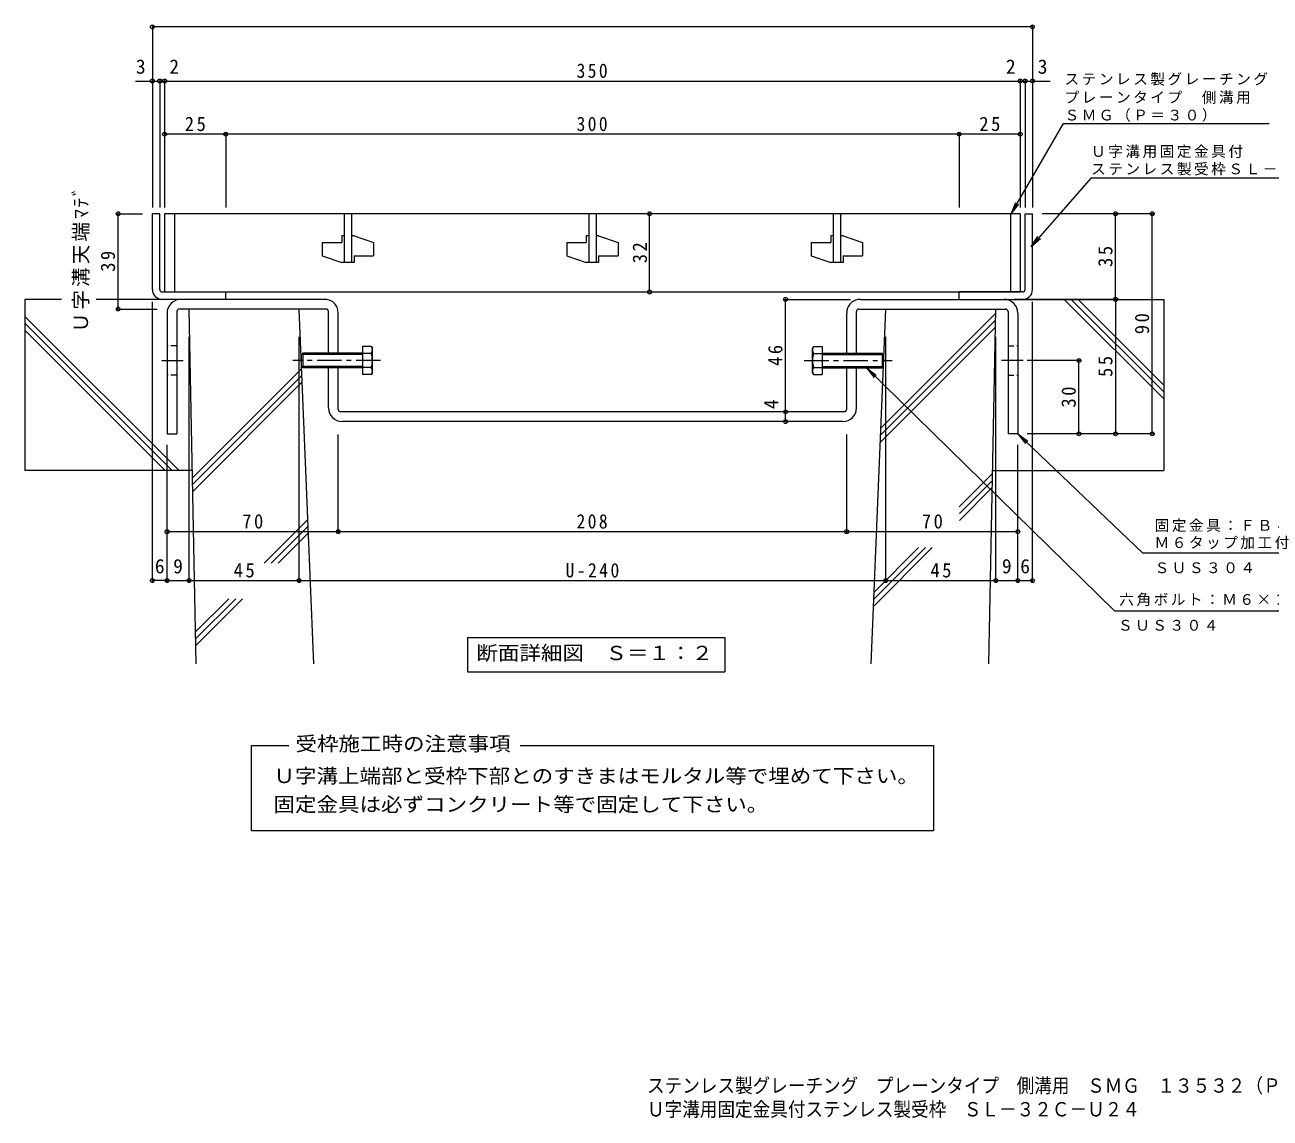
# Model space of a CAD drawing. Units: millimetres, scale not verified. Extents: x -327 to 437, y -387 to 322.
# Drawn here: x -327 to 182, y -387 to 60 of the extents above; entities that cross this region are included whole.
import ezdxf
from ezdxf.enums import TextEntityAlignment as Align

# ---------------------------------------------------------------- set-up
doc = ezdxf.new("R2010")
doc.units = ezdxf.units.MM
doc.header["$LTSCALE"] = 2
doc.header["$PDMODE"] = 32
doc.header["$PDSIZE"] = 1.6
doc.linetypes.add('CHAIN1', pattern=[8, 5, -1, 1, -1])
doc.linetypes.add('DASHED1', pattern=[1.8, 1.2, -0.6])
for name, color, linetype, lineweight in [('D-1', 2, 'Continuous', 9), ('D-2', 3, 'Continuous', 9), ('D-4', 7, 'Continuous', 9), ('D-5', 7, 'Continuous', 9), ('D-6', 6, 'Continuous', 9), ('D-8', 3, 'Continuous', 9), ('D-A', 2, 'Continuous', 9)]:
    doc.layers.add(name, color=color, linetype=linetype, lineweight=lineweight)
doc.layers.add('F-0_F-0ﾚｲﾔ', color=2, linetype='Continuous')
doc.styles.add('ＭＳ ゴシック', font='')
doc.styles.get('ＭＳ ゴシック').set_extended_font_data('MS Gothic')

msp = doc.modelspace()

# ---------------------------------------------------------------- linework, layer by layer
at = {"layer": 'D-1'}
for p, q in [((-275.153, -48.535), (-275.153, -17.535)), ((-272.153, -17.535), (-275.153, -17.535)), ((-272.153, -48.535), (-272.153, -17.535)), ((81.847, -48.535), (81.847, -17.535)), ((81.847, -17.535), (84.847, -17.535)), ((84.847, -48.535), (84.847, -17.535)), ((-271.153, -49.535), (-245.153, -49.535)), ((-245.153, -52.535), (-245.153, -49.535)), ((80.847, -49.535), (54.847, -49.535)), ((54.847, -52.535), (54.847, -49.535)), ((-271.153, -52.535), (-272.153, -52.535)), ((-245.153, -52.535), (-271.153, -52.535)), ((54.847, -52.535), (80.847, -52.535)), ((80.847, -52.535), (81.847, -52.535))]:
    msp.add_line(p, q, dxfattribs=at)
for centre, radius, start, end in [((-271.153, -48.535), 4, 180, 270), ((-271.153, -48.535), 1, 180, 270), ((80.847, -48.535), 1, 270, 0), ((80.847, -48.535), 4, 270, 0)]:
    msp.add_arc(centre, radius, start, end, dxfattribs=at)
at = {"layer": 'D-2'}
for p, q in [((-270.153, -17.535), (-270.153, -49.535)), ((79.847, -17.535), (-270.153, -17.535)), ((-266.153, -17.535), (-266.153, -49.535)), ((-196.653, -17.535), (-196.653, -37.535)), ((-193.653, -17.535), (-193.653, -37.535)), ((-96.653, -17.535), (-96.653, -37.535)), ((-93.653, -17.535), (-93.653, -37.535)), ((3.347, -17.535), (3.347, -37.535)), ((6.347, -17.535), (6.347, -37.535)), ((75.847, -17.535), (75.847, -49.535)), ((79.847, -17.535), (79.847, -49.535)), ((-205.653, -29.285), (-205.653, -34.785)), ((-205.653, -29.285), (-197.653, -29.285)), ((-197.653, -26.535), (-197.653, -29.285)), ((-196.653, -26.535), (-197.653, -26.535)), ((-192.653, -26.535), (-193.653, -26.535)), ((-192.653, -26.535), (-184.653, -29.285)), ((-184.653, -29.285), (-184.653, -34.785)), ((-105.653, -29.285), (-105.653, -34.785)), ((-105.653, -29.285), (-97.653, -29.285)), ((-97.653, -26.535), (-97.653, -29.285)), ((-96.653, -26.535), (-97.653, -26.535)), ((-92.653, -26.535), (-93.653, -26.535)), ((-92.653, -26.535), (-84.653, -29.285)), ((-84.653, -29.285), (-84.653, -34.785)), ((-5.653, -29.285), (-5.653, -34.785)), ((-5.653, -29.285), (2.347, -29.285)), ((2.347, -26.535), (2.347, -29.285)), ((3.347, -26.535), (2.347, -26.535)), ((7.347, -26.535), (6.347, -26.535)), ((7.347, -26.535), (15.347, -29.285)), ((15.347, -29.285), (15.347, -34.785)), ((-205.653, -34.785), (-197.653, -37.535)), ((-192.653, -34.785), (-192.653, -37.535)), ((-192.653, -34.785), (-184.653, -34.785)), ((-105.653, -34.785), (-97.653, -37.535)), ((-92.653, -34.785), (-92.653, -37.535)), ((-92.653, -34.785), (-84.653, -34.785)), ((-5.653, -34.785), (2.347, -37.535)), ((7.347, -34.785), (7.347, -37.535)), ((7.347, -34.785), (15.347, -34.785)), ((-192.653, -37.535), (-197.653, -37.535)), ((-92.653, -37.535), (-97.653, -37.535)), ((7.347, -37.535), (2.347, -37.535)), ((-270.153, -49.535), (79.847, -49.535))]:
    msp.add_line(p, q, dxfattribs=at)
at = {"layer": 'D-4'}
for p, q in [((-275.153, 59.482), (-275.153, -14.944)), ((84.847, 58.882), (-275.153, 58.882)), ((84.847, 59.482), (84.847, -14.944)), ((-282.05, 36.743), (-272.153, 36.743)), ((-272.153, 37.343), (-272.153, -14.944)), ((-270.153, 37.343), (-270.153, -14.944)), ((79.847, 37.343), (79.847, -14.944)), ((81.847, 37.343), (81.847, -14.944)), ((81.847, 36.743), (92.052, 36.743)), ((-245.153, 15.593), (-245.153, -14.944)), ((54.847, 15.593), (54.847, -14.944)), ((-289.753, -17.535), (-279.153, -17.535)), ((-289.153, -56.535), (-289.153, -17.535)), ((-71.767, -49.535), (-71.767, -17.535)), ((134.447, -17.535), (88.847, -17.535)), ((118.847, -52.535), (118.847, -17.535)), ((133.847, -107.535), (133.847, -17.535)), ((-275.153, -168.135), (-275.153, -53.535)), ((-16.753, -52.535), (10.447, -52.535)), ((120.126, -52.535), (77.168, -52.535)), ((84.847, -168.135), (84.847, -53.535)), ((118.847, -52.535), (118.847, -107.535)), ((-289.753, -56.535), (-273.176, -56.535)), ((-260.153, -168.135), (-260.153, -67.847)), ((-215.153, -168.135), (-215.153, -67.847)), ((24.847, -168.135), (24.847, -67.847)), ((69.847, -168.135), (69.847, -67.847)), ((104.447, -77.535), (82.718, -77.535)), ((103.847, -107.535), (103.847, -77.535)), ((-199.153, -148.136), (-199.153, -107.821)), ((8.847, -148.136), (8.847, -107.821)), ((134.447, -107.535), (82.718, -107.535)), ((-269.153, -168.135), (-269.153, -112.092)), ((78.847, -168.135), (78.847, -112.092)), ((-269.153, -167.535), (-275.153, -167.535)), ((-215.153, -167.535), (24.847, -167.535)), ((78.847, -167.535), (84.847, -167.535))]:
    msp.add_line(p, q, dxfattribs=at)
for points in [[(-272.153, 36.743), (-270.153, 36.743), (79.847, 36.743), (81.847, 36.743)], [(79.847, 14.993), (54.847, 14.993), (-245.153, 14.993), (-270.153, 14.993)], [(-16.153, -102.535), (-16.153, -98.535), (-16.153, -52.535)], [(-269.153, -147.536), (-199.153, -147.536), (8.847, -147.536), (78.847, -147.536)], [(-269.153, -167.535), (-260.153, -167.535), (-215.153, -167.535)], [(24.847, -167.535), (69.847, -167.535), (78.847, -167.535)]]:
    msp.add_lwpolyline(points, dxfattribs=at)
for p in [(-275.153, 58.882), (84.847, 58.882), (-275.153, 36.743), (-272.153, 36.743), (-270.153, 36.743), (79.847, 36.743), (81.847, 36.743), (84.847, 36.743), (-270.153, 14.993), (-245.153, 14.993), (54.847, 14.993), (79.847, 14.993), (-289.153, -17.535), (-71.767, -17.535), (118.847, -17.535), (133.847, -17.535), (-71.767, -49.535), (-289.153, -56.535), (-16.153, -52.535), (118.847, -52.535), (103.847, -77.535), (-16.153, -98.535), (-16.153, -102.535), (103.847, -107.535), (118.847, -107.535), (133.847, -107.535), (-269.153, -147.536), (-199.153, -147.536), (8.847, -147.536), (78.847, -147.536), (-275.153, -167.535), (-269.153, -167.535), (-260.153, -167.535), (-215.153, -167.535), (24.847, -167.535), (69.847, -167.535), (78.847, -167.535), (84.847, -167.535)]:
    msp.add_point(p, dxfattribs=at)
at = {"layer": 'D-5'}
for p, q in [((76.187, -17.535), (97.472, 19.332)), ((97.472, 19.332), (181.623, 19.332)), ((108.803, -2.86), (84.339, -30.968)), ((108.803, -2.86), (234.09, -2.86)), ((76.187, -17.535), (78.1, -12.916)), ((76.187, -17.535), (79.231, -13.569)), ((84.339, -30.968), (87.101, -26.8)), ((84.339, -30.968), (88.086, -27.657)), ((16.965, -80.535), (20.048, -84.472)), ((78.847, -107.535), (81.983, -111.43)), ((210.787, -156.357), (130.015, -156.357)), ((118.394, -179.969), (198.164, -179.969)), ((-146.223, -190.845), (-41.023, -190.845)), ((-146.223, -190.845), (-146.223, -204.845)), ((-41.023, -190.845), (-41.023, -204.845)), ((-146.223, -204.845), (-41.023, -204.845)), ((-234.611, -234.987), (-219.394, -234.987)), ((-234.611, -269.909), (-234.611, -234.987)), ((-124.681, -234.987), (44.305, -234.987)), ((44.305, -234.987), (44.305, -269.909)), ((44.305, -269.909), (-234.611, -269.909))]:
    msp.add_line(p, q, dxfattribs=at)
for points in [[(118.394, -179.969), (16.965, -80.535), (20.962, -83.54)], [(130.015, -156.357), (78.847, -107.535), (82.884, -110.485)]]:
    msp.add_lwpolyline(points, dxfattribs=at)
at = {"layer": 'D-6'}
for p, q in [((-327.299, -52.535), (-327.299, -122.535)), ((-312.344, -52.535), (-327.299, -52.535)), ((-261.153, -52.535), (-298.204, -52.535)), ((138.527, -93.25), (97.813, -52.535)), ((138.527, -90.421), (100.641, -52.535)), ((138.527, -87.593), (103.47, -52.535)), ((-264.256, -122.535), (-327.299, -59.493)), ((-257.253, -201.535), (-260.153, -56.535)), ((18.806, -201.535), (24.847, -56.535)), ((22.699, -108.102), (69.757, -61.043)), ((22.822, -105.15), (69.815, -58.158)), ((24.847, -56.535), (69.847, -56.535)), ((66.947, -201.535), (69.847, -56.535)), ((-267.085, -122.535), (-327.299, -62.321)), ((-269.913, -122.535), (-327.299, -65.15)), ((22.576, -111.053), (69.699, -63.93)), ((-258.773, -125.533), (-214.138, -80.898)), ((-258.717, -128.306), (-214.024, -83.613)), ((-258.662, -131.079), (-213.911, -86.329)), ((-258.833, -122.535), (-327.299, -122.535)), ((54.915, -137.35), (68.503, -123.763)), ((54.987, -140.107), (68.445, -126.649)), ((68.527, -122.535), (138.527, -122.535)), ((54.987, -142.935), (68.387, -129.535)), ((-229.389, -160.443), (-211.566, -142.62)), ((-226.56, -160.443), (-211.453, -145.335)), ((-223.732, -160.443), (-211.34, -148.05)), ((19.78, -178.142), (43.88, -154.042)), ((19.903, -175.191), (41.051, -154.042)), ((20.026, -172.239), (38.223, -154.042)), ((-257.512, -188.566), (-243.915, -174.969)), ((-257.457, -191.339), (-241.087, -174.969)), ((-257.401, -194.112), (-238.259, -174.969))]:
    msp.add_line(p, q, dxfattribs=at)
for points in [[(70.847, -52.535), (138.527, -52.535), (138.527, -122.535)], [(-209.111, -201.535), (-215.153, -56.535), (-260.153, -56.535)]]:
    msp.add_lwpolyline(points, dxfattribs=at)
at = {"layer": 'D-8'}
for p, q in [((-204.753, -52.535), (-263.553, -52.535)), ((14.447, -52.535), (73.247, -52.535)), ((-269.153, -58.135), (-269.153, -107.535)), ((-265.153, -57.535), (-265.153, -107.535)), ((-204.153, -56.535), (-264.153, -56.535)), ((-203.153, -74.535), (-203.153, -57.535)), ((-199.153, -74.535), (-199.153, -58.135)), ((8.847, -74.535), (8.847, -58.135)), ((12.847, -74.535), (12.847, -57.535)), ((13.847, -56.535), (73.847, -56.535)), ((74.847, -57.535), (74.847, -107.535)), ((78.847, -58.135), (78.847, -107.535)), ((-203.153, -96.935), (-203.153, -80.535)), ((-199.153, -97.535), (-199.153, -80.535)), ((8.847, -97.535), (8.847, -80.535)), ((12.847, -96.935), (12.847, -80.535)), ((7.847, -98.535), (-198.153, -98.535)), ((7.247, -102.535), (-197.553, -102.535)), ((-269.153, -107.535), (-265.153, -107.535)), ((78.847, -107.535), (74.847, -107.535))]:
    msp.add_line(p, q, dxfattribs=at)
at = {"layer": 'D-8', "linetype": 'DASHED1'}
for p, q in [((-265.153, -71.535), (-269.153, -71.535)), ((74.847, -71.535), (78.847, -71.535)), ((-265.153, -83.535), (-269.153, -83.535)), ((74.847, -83.535), (78.847, -83.535))]:
    msp.add_line(p, q, dxfattribs=at)
at = {"layer": 'D-8', "linetype": 'CHAIN1'}
for p, q in [((-271.352, -77.535), (-262.522, -77.535)), ((81.047, -77.535), (72.217, -77.535))]:
    msp.add_line(p, q, dxfattribs=at)
at = {"layer": 'D-8'}
for centre, radius, start, end in [((-263.553, -58.135), 5.6, 90, 180), ((-204.753, -58.135), 5.6, 79.6124, 90), ((-204.753, -58.135), 5.6, 0, 79.6124), ((14.447, -58.135), 5.6, 100.38759, 180), ((14.447, -58.135), 5.6, 90, 100.38759), ((73.247, -58.135), 5.6, 0, 90), ((-264.153, -57.535), 1, 90, 180), ((-204.153, -57.535), 1, 0, 90), ((13.847, -57.535), 1, 90, 180), ((73.847, -57.535), 1, 0, 90), ((-197.553, -96.935), 5.6, 180, 270), ((-198.153, -97.535), 1, 180, 270), ((7.247, -96.935), 5.6, 270, 0), ((7.847, -97.535), 1, 270, 0)]:
    msp.add_arc(centre, radius, start, end, dxfattribs=at)
at = {"layer": 'D-A'}
for p, q in [((-214.175, -75.077), (-213.634, -74.535)), ((-214.175, -79.994), (-214.175, -75.077)), ((-189.175, -75.077), (-214.175, -75.077)), ((-213.634, -74.535), (-213.634, -80.535)), ((-189.175, -74.535), (-213.634, -74.535)), ((-189.175, -71.762), (-189.175, -83.309)), ((-185.622, -71.762), (-189.175, -71.762)), ((-185.622, -74.649), (-189.175, -74.649)), ((-185.622, -71.762), (-185.175, -72.535)), ((-185.175, -82.535), (-185.175, -72.535)), ((-4.684, -71.762), (-5.13, -72.535)), ((-5.13, -82.535), (-5.13, -72.535)), ((-4.684, -71.762), (-1.13, -71.762)), ((-4.684, -74.649), (-1.13, -74.649)), ((-1.13, -71.762), (-1.13, -83.309)), ((-1.13, -74.535), (23.328, -74.535)), ((-1.13, -75.077), (23.87, -75.077)), ((23.328, -74.535), (23.328, -80.535)), ((23.87, -75.077), (23.328, -74.535)), ((23.87, -79.994), (23.87, -75.077)), ((-214.175, -79.994), (-213.634, -80.535)), ((-189.175, -79.994), (-214.175, -79.994)), ((-189.175, -80.535), (-213.634, -80.535)), ((-185.622, -80.422), (-189.175, -80.422)), ((-4.684, -80.422), (-1.13, -80.422)), ((-1.13, -79.994), (23.87, -79.994)), ((-1.13, -80.535), (23.328, -80.535)), ((23.87, -79.994), (23.328, -80.535)), ((-185.622, -83.309), (-189.175, -83.309)), ((-185.175, -82.535), (-185.622, -83.309)), ((-5.13, -82.535), (-4.684, -83.309)), ((-4.684, -83.309), (-1.13, -83.309))]:
    msp.add_line(p, q, dxfattribs=at)
at = {"layer": 'D-A', "linetype": 'CHAIN1'}
for p, q in [((-181.814, -77.535), (-217.708, -77.535)), ((-8.491, -77.535), (27.403, -77.535))]:
    msp.add_line(p, q, dxfattribs=at)
at = {"layer": 'D-A'}
for centre, radius, start, end in [((-188.573, -73.466), 3.408, 4.38425, 29.99998), ((-188.022, -73.115), 2.848, 327.42444, 358.1913), ((-194.729, -77.535), 9.553, 342.41203, 17.58795), ((-1.732, -73.466), 3.408, 150, 175.61575), ((-2.284, -73.115), 2.848, 181.80869, 212.57555), ((4.423, -77.535), 9.553, 162.41203, 197.58795), ((-188.022, -81.955), 2.848, 1.80869, 32.57555), ((-2.284, -81.955), 2.848, 147.42445, 178.19131), ((-188.573, -81.605), 3.408, 329.99998, 355.61574), ((-1.732, -81.605), 3.408, 184.38426, 210)]:
    msp.add_arc(centre, radius, start, end, dxfattribs=at)

# ---------------------------------------------------------------- texts
at = {"layer": 'D-4', "color": 2, "style": 'ＭＳ ゴシック'}
for s, p in [('3', (-281.901, 37.943)), ('2', (-268.22, 37.943)), ('2', (73.973, 37.943)), ('3', (86.997, 37.943)), ('6', (-274.153, -166.335)), ('9', (-266.653, -166.335)), ('9', (72.347, -166.335)), ('6', (79.847, -166.335))]:
    msp.add_text(s, height=5.865, dxfattribs=at).set_placement(p, align=Align.BOTTOM_LEFT)
msp.add_text('4', height=5.865, rotation=90, dxfattribs=at).set_placement((-17.353, -97.431), align=Align.BOTTOM_LEFT)
at = {"layer": 'D-4', "color": 2, "char_height": 5.865, "attachment_point": 7, "style": 'ＭＳ ゴシック'}
for s, insert in [('\\T1.27;\\W0.9;350', (-101.653, 37.943)), ('\\T1.27;\\W0.95;25', (-261.903, 16.193)), ('\\T1.27;\\W0.9;300', (-101.653, 16.193)), ('\\T1.27;\\W0.95;25', (63.097, 16.193)), ('\\T1.27;\\W0.95;70', (-238.403, -146.336)), ('\\T1.27;\\W0.9;208', (-101.653, -146.336)), ('\\T1.27;\\W0.95;70', (39.597, -146.336)), ('\\T1.27;\\W0.95;45', (-241.903, -166.335)), ('\\T1.28;\\W0.9;U-240', (-106.153, -166.335)), ('\\T1.27;\\W0.95;45', (43.097, -166.335))]:
    msp.add_mtext(s, dxfattribs=dict(at, insert=insert))
at = {"layer": 'D-4', "color": 2, "char_height": 5.865, "attachment_point": 7, "rotation": 90, "style": 'ＭＳ ゴシック'}
for s, insert in [('\\T1.16;Ｕ字溝天端ﾏﾃﾞ', (-300.836, -66.035)), ('\\T1.27;\\W0.95;32', (-72.767, -37.785)), ('\\T1.27;\\W0.95;39', (-290.353, -41.285)), ('\\T1.27;\\W0.95;35', (117.647, -39.285)), ('\\T1.27;\\W0.95;90', (132.647, -66.785)), ('\\T1.27;\\W0.95;46', (-17.353, -79.785)), ('\\T1.27;\\W0.95;55', (117.647, -84.285)), ('\\T1.27;\\W0.95;30', (102.647, -96.785))]:
    msp.add_mtext(s, dxfattribs=dict(at, insert=insert))
at = {"layer": 'D-5', "color": 2, "style": 'ＭＳ ゴシック', "width": 1.1}
for s, p in [('断面詳細図\u3000Ｓ＝１：２', (-142.623, -201.845)), ('受枠施工時の注意事項', (-216.617, -238.956)), ('Ｕ字溝上端部と受枠下部とのすきまはモルタル等で埋めて下さい。', (-225.617, -252.097)), ('固定金具は必ずコンクリート等で固定して下さい。', (-225.617, -263.757))]:
    msp.add_text(s, height=5.865, dxfattribs=at).set_placement(p, align=Align.BOTTOM_LEFT)
at = {"layer": 'D-5', "char_height": 4.399, "attachment_point": 7, "style": 'ＭＳ ゴシック'}
for s, insert in [('\\T1.17;ステンレス製グレーチング', (97.954, 34.857)), ('\\T1.17;プレーンタイプ\u3000側溝用', (97.954, 27.364)), ('\\T1.17;ＳＭＧ（Ｐ＝３０）', (97.954, 20.036)), ('\\T1.17;Ｕ字溝用固定金具付', (108.808, 5.242)), ('\\T1.17;ステンレス製受枠ＳＬ－３２Ｃ－Ｕ２４', (108.808, -1.908)), ('\\T1.17;固定金具：ＦＢ４×３２', (134.787, -147.69)), ('\\T1.17;Ｍ６タップ加工付', (134.787, -154.69)), ('\\T1.17;ＳＵＳ３０４', (134.787, -164.578)), ('\\T1.17;六角ボルト：Ｍ６×２５', (120.342, -177.969)), ('\\T1.17;ＳＵＳ３０４', (119.821, -188.101))]:
    msp.add_mtext(s, dxfattribs=dict(at, insert=insert))
at = {"layer": 'F-0_F-0ﾚｲﾔ', "style": 'ＭＳ ゴシック', "width": 0.9}
for s, p in [('ステンレス製グレーチング\u3000プレーンタイプ\u3000側溝用\u3000ＳＭＧ\u3000１３５３２（Ｐ＝３０）', (-72.822, -378.728)), ('Ｕ字溝用固定金具付ステンレス製受枠\u3000ＳＬ－３２Ｃ－Ｕ２４', (-72.822, -388.42))]:
    msp.add_text(s, height=5.865, dxfattribs=at).set_placement(p, align=Align.BOTTOM_LEFT)

doc.saveas('drawing.dxf')
